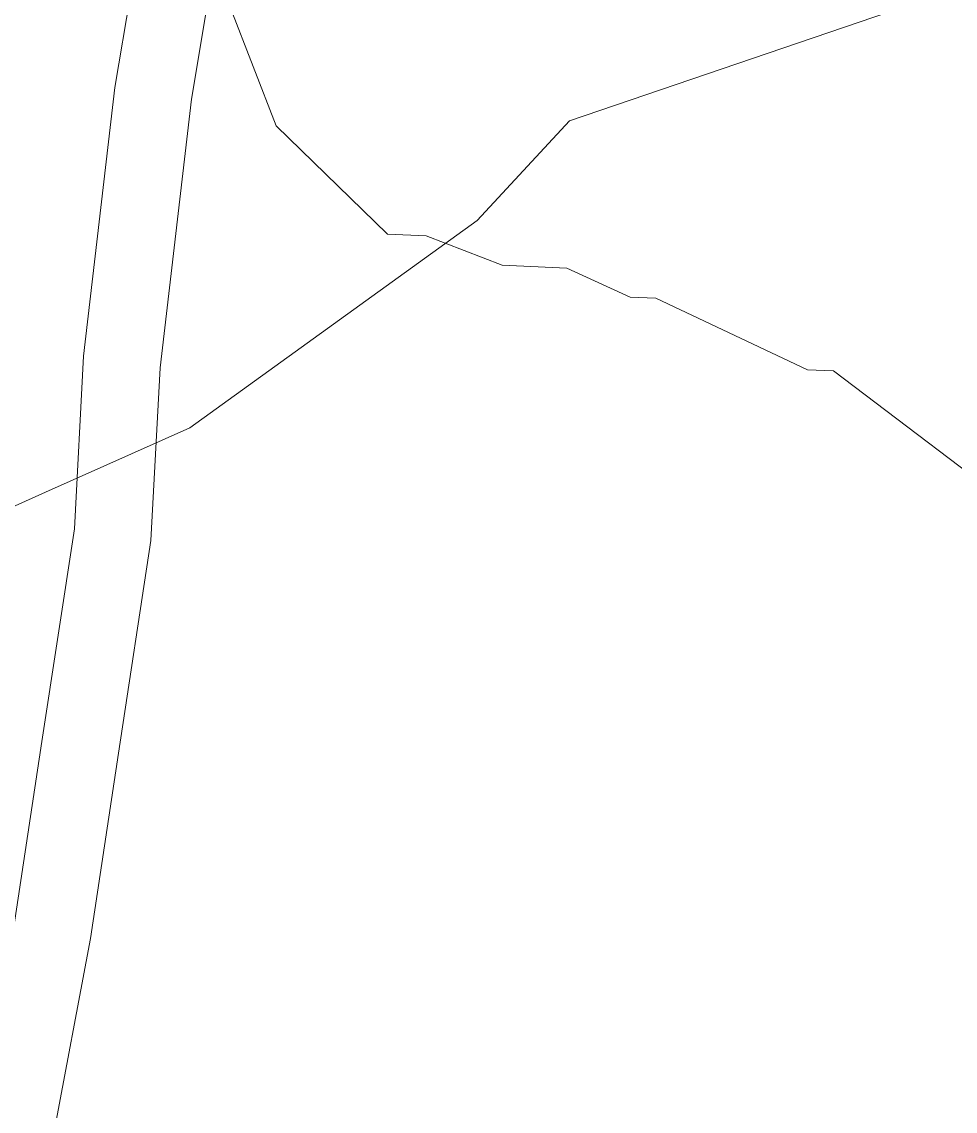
# Model space of a CAD drawing. Header units: millimetres. Extents: x 396621004 to 402046651, y 6785344214 to 6789799943.
# Drawn here: x 398340626 to 398412966, y 6786949200 to 6787033610 of the extents above; entities that cross this region are included whole.
import ezdxf

# ---------------------------------------------------------------- set-up
doc = ezdxf.new("R2010")
doc.units = ezdxf.units.MM
doc.header["$MEASUREMENT"] = 0
doc.layers.add('02 Korkeuskayrat_Kynä_nro__2', color=8, linetype='Continuous', lineweight=15)
doc.layers.add('02 Tiet_Kynä_nro__102', color=7, linetype='Continuous', lineweight=15, true_color=0xcccccc)
doc.layers.add('02 Vesialueet_Kynä_nro__105', color=7, linetype='Continuous', lineweight=15, true_color=0xcae6ff)

msp = doc.modelspace()

# ---------------------------------------------------------------- linework, layer by layer
at = {"layer": '02 Korkeuskayrat_Kynä_nro__2', "color": 8, "linetype": 'Continuous', "lineweight": 15, "flags": 128}
msp.add_lwpolyline([(398356765.01, 6787034730.28), (398360345.01, 6787025558.18), (398368970.71, 6787017156.26), (398371969.48, 6787017016.22), (398377865.96, 6787014745.71), (398382861.11, 6787014515.65), (398387763.61, 6787012285.14), (398389768.41, 6787012195.12), (398401527.66, 6787006643.85), (398403524.03, 6787006553.83), (398419006.48, 6786994831.15), (398423723.66, 6786988609.73), (398423631, 6786986609.27), (398425307.29, 6786979527.65), (398423976.37, 6786950551.02), (398421011.28, 6786929666.24), (398415687.61, 6786900879.66), (398408367.56, 6786872183.09)], dxfattribs=at)
at = {"layer": '02 Tiet_Kynä_nro__102', "color": 254, "linetype": 'Continuous', "lineweight": 15, "true_color": 0xcccccc, "flags": 128}
for points in [[(398289455.18, 6786880416.99), (398294229.66, 6786885041.93), (398304729.21, 6786894333.78), (398315084.69, 6786905312.48), (398324249.49, 6786919195.66), (398331350.53, 6786932338.66), (398337112.23, 6786947982.24), (398340009.92, 6786963495.79), (398342191.62, 6786977839.07), (398344701.83, 6786994312.84), (398345409.4, 6787007695.9), (398347835.38, 6787028510.66), (398350252.94, 6787042903.96), (398354978.54, 6787059887.84), (398362357.55, 6787077171.8), (398370344.5, 6787090647.93), (398380652.12, 6787101606.52), (398389265.05, 6787109122.93), (398399643.56, 6787116545.81), (398412111.69, 6787121967.95), (398425172.63, 6787126032.89), (398426334.23, 6787126355.4)], [(398293966.82, 6786876586.65), (398301055.42, 6786883159.98), (398311472.76, 6786892599.01), (398321016.23, 6786904408.65), (398330181.03, 6786918291.83), (398337282.06, 6786931434.84), (398343043.76, 6786947078.42), (398345941.46, 6786962591.96), (398348123.15, 6786976935.25), (398350633.36, 6786993409.01), (398351340.94, 6787006792.08), (398353766.92, 6787027606.84), (398356184.47, 6787042000.13), (398360910.07, 6787058984.02), (398368289.08, 6787076267.97), (398376882.43, 6787089221.8), (398387517.48, 6787099808.7), (398396209.63, 6787106879.96), (398406653.51, 6787113450.57), (398419073.75, 6787117987.6), (398429851.36, 6787121125.21)]]:
    msp.add_lwpolyline(points, dxfattribs=at)
at = {"layer": '02 Vesialueet_Kynä_nro__105', "color": 254, "linetype": 'Continuous', "lineweight": 15, "true_color": 0xcae6ff, "flags": 128}
msp.add_lwpolyline([(398291836.43, 6786950811.08), (398323028.77, 6786977997.3), (398335613.52, 6786988499.7), (398338292.2, 6786995301.26), (398342470.28, 6786997171.68), (398353648.3, 6787002152.82), (398375911.7, 6787018216.5), (398383080.12, 6787025948.27), (398419714.06, 6787038441.13), (398446138.68, 6787027718.67), (398481045.79, 6787016456.1)], dxfattribs=at)

doc.saveas('drawing.dxf')
